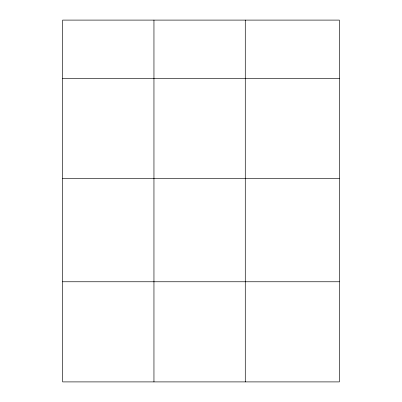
<?xml version="1.0" encoding="UTF-8"?>
<svg xmlns="http://www.w3.org/2000/svg" width="402" height="402" viewBox="0 0 402 402"><rect width="100%" height="100%" fill="white"/><g stroke="black" fill="none" stroke-linecap="round" stroke-linejoin="round"><path stroke-width="0.6" d="M339.383 178.588L339.383 20.1L62.617 20.1L62.617 381.9L339.383 381.9L339.383 178.588L62.617 178.588M62.617 78.45L339.383 78.45M62.617 281.762L339.383 281.762M245.28 20.1L245.28 381.9M153.951 20.1L153.951 381.9"/></g></svg>
